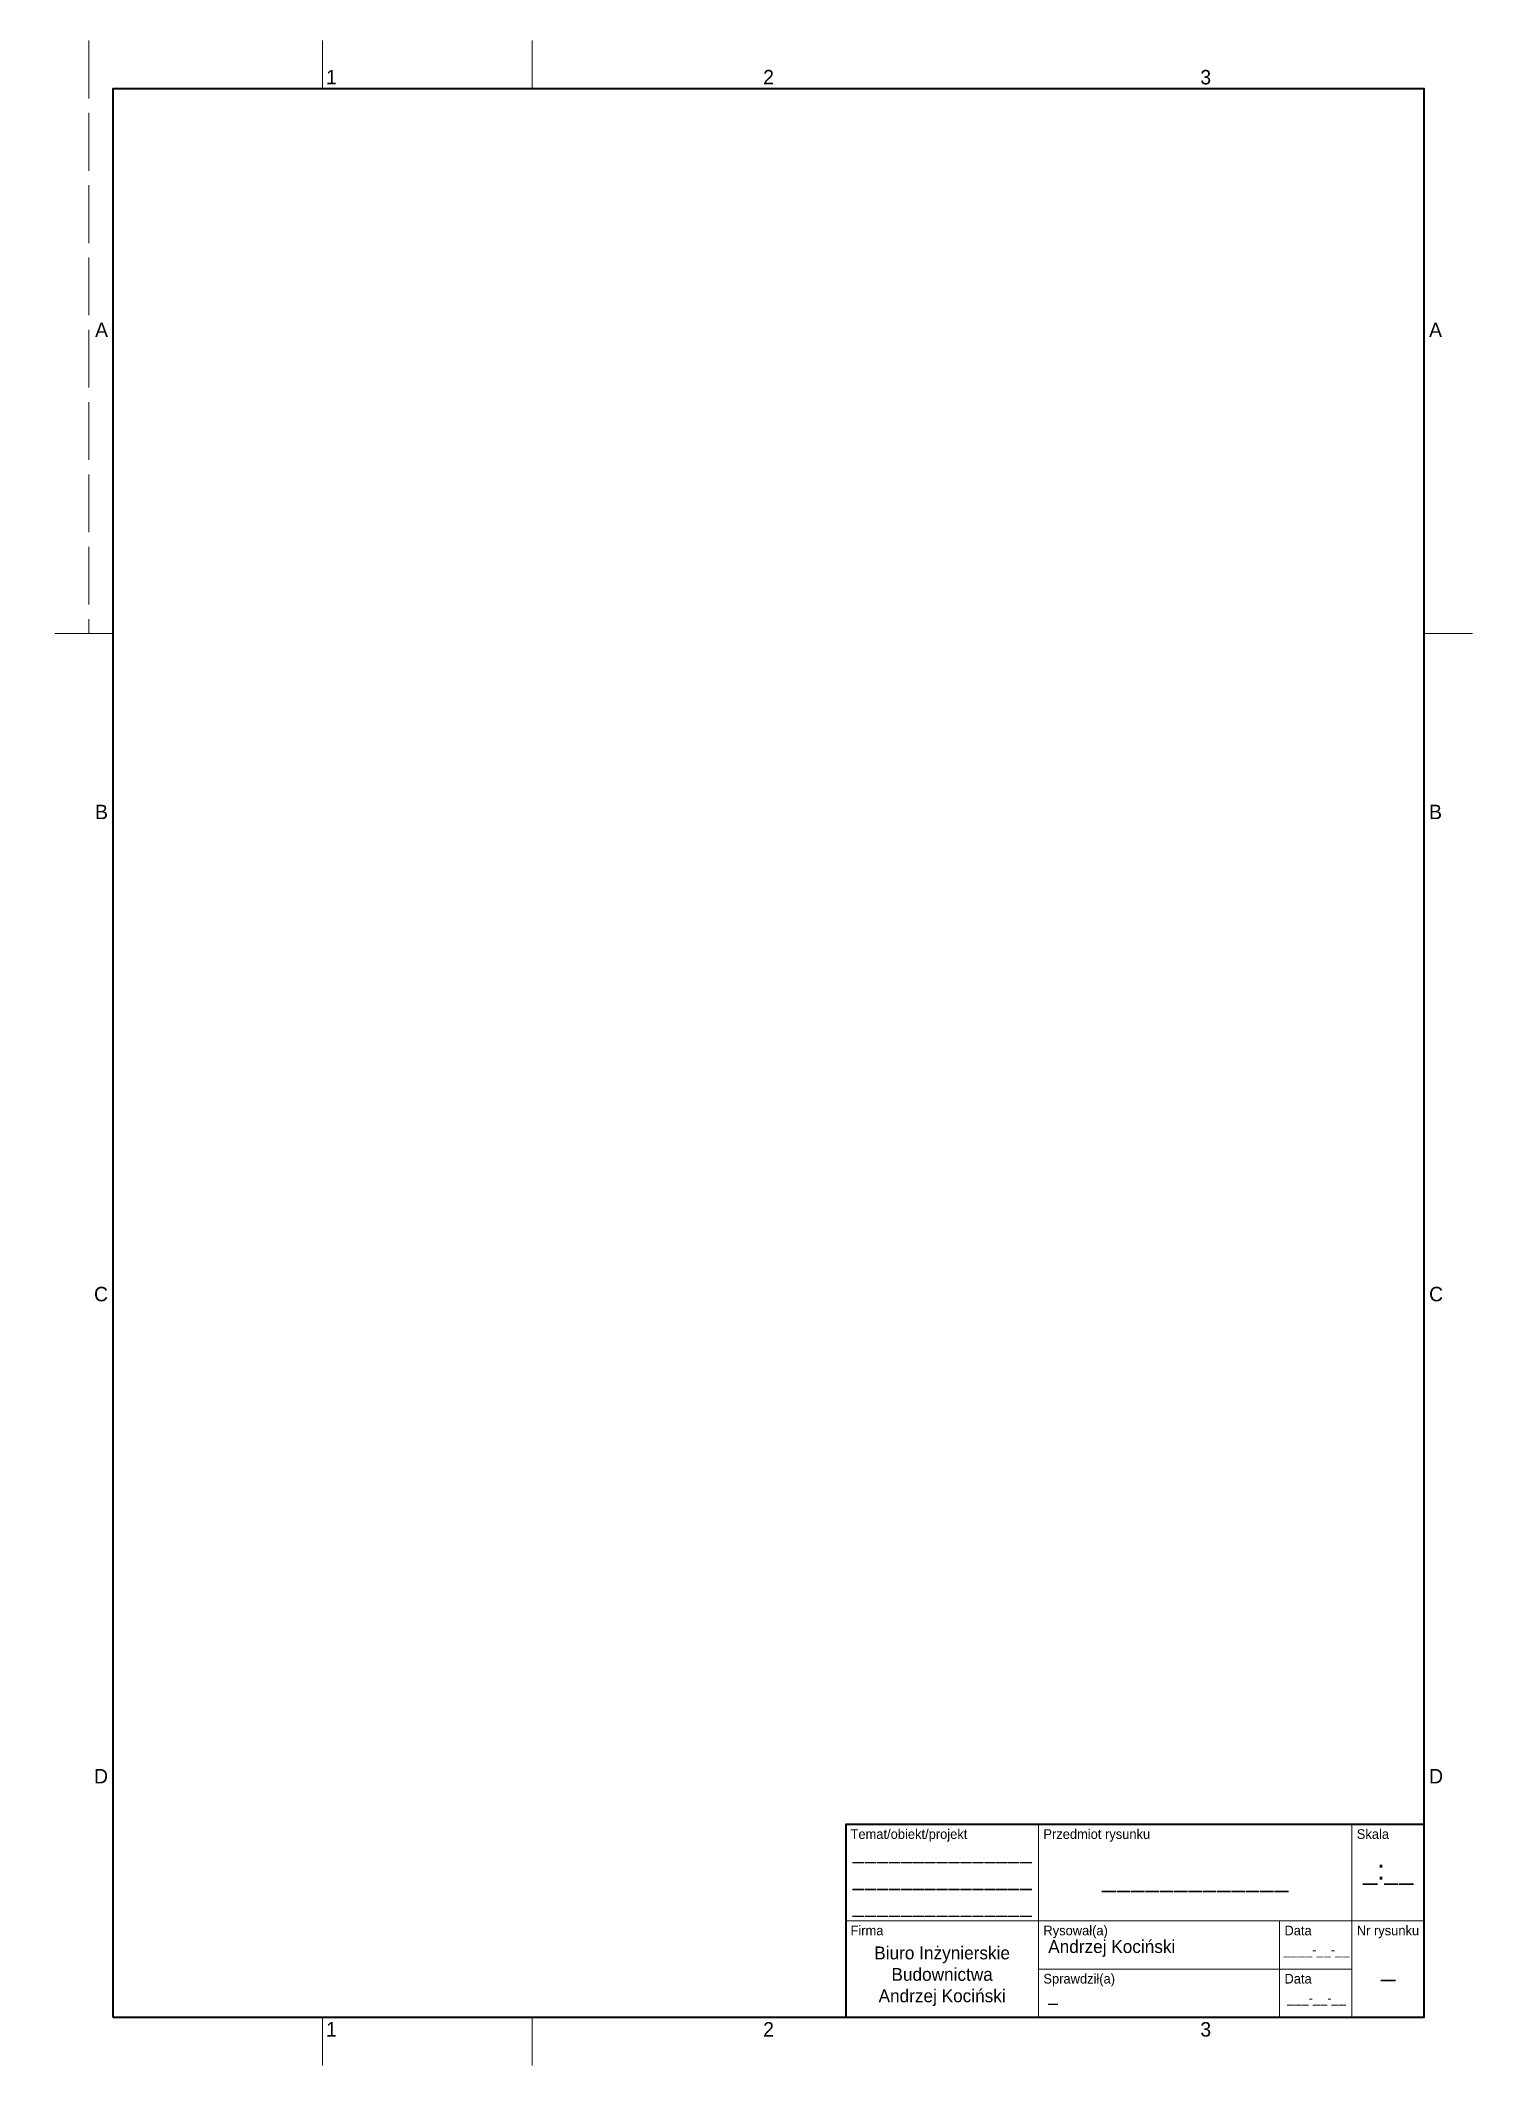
# Model space of a CAD drawing. Header units: millimetres. Extents: x 0 to 297, y 0 to 420.
import ezdxf
from ezdxf.enums import TextEntityAlignment as Align

# ---------------------------------------------------------------- set-up
doc = ezdxf.new("R2010")
doc.units = ezdxf.units.MM
doc.linetypes.add('ACAD_ISO02W100', pattern=[15, 12, -3])
doc.layers.add('ramka tabliczka', color=178, linetype='Continuous', lineweight=35, true_color=0x000000)
doc.styles.add('textstyle3', font='')
doc.styles.get('textstyle3').set_extended_font_data('Fira Sans Compressed')

msp = doc.modelspace()

# ---------------------------------------------------------------- linework, layer by layer
at = {"layer": 'ramka tabliczka', "linetype": 'ACAD_ISO02W100', "lineweight": 18}
for p, q in [((10, 420), (10, 297)), ((58.5, 410), (58.5, 420)), ((102, 410), (102, 420)), ((15, 297), (0, 297)), ((287, 297), (297, 297)), ((58.5, 10), (58.5, 0)), ((102, 10), (102, 0))]:
    msp.add_line(p, q, dxfattribs=at)
at = {"layer": 'ramka tabliczka', "lineweight": 18}
for p, q in [((207, 50), (207, 20)), ((272, 30), (272, 50)), ((167, 30), (207, 30)), ((207, 30), (252, 30)), ((252, 30), (272, 30)), ((257, 20), (257, 30)), ((272, 30), (287, 30)), ((272, 20), (272, 30)), ((207, 20), (207, 10)), ((207, 20), (252, 20)), ((252, 20), (272, 20)), ((257, 10), (257, 20)), ((272, 10), (272, 20))]:
    msp.add_line(p, q, dxfattribs=at)
at = {"layer": 'ramka tabliczka', "flags": 128}
msp.add_lwpolyline([(15, 10), (287, 10), (287, 410), (15, 410)], close=True, dxfattribs=at)
at = {"layer": 'ramka tabliczka', "lineweight": 35, "flags": 128}
msp.add_lwpolyline([(167, 10), (287, 10), (287, 50), (167, 50)], close=True, dxfattribs=at)

# ---------------------------------------------------------------- texts
at = {"layer": 'ramka tabliczka', "style": 'textstyle3'}
for s, p in [('1', (60.33, 410)), ('2', (151, 410)), ('3', (241.67, 410))]:
    msp.add_text(s, height=3, dxfattribs=at).set_placement(p, align=Align.BOTTOM_CENTER)
for s, p in [('A', (14, 360)), ('B', (14, 260)), ('C', (14, 160)), ('D', (14, 60))]:
    msp.add_text(s, height=3, dxfattribs=at).set_placement(p, align=Align.MIDDLE_RIGHT)
for s, p in [('A', (288, 360)), ('B', (288, 260)), ('C', (288, 160)), ('D', (288, 60))]:
    msp.add_text(s, height=3, dxfattribs=at).set_placement(p, align=Align.MIDDLE_LEFT)
for s, p in [('Temat/obiekt/projekt', (168, 49)), ('Przedmiot rysunku', (208, 49)), ('Skala', (273, 49)), ('Firma', (168, 29)), ('Rysował(a)', (208, 29)), ('Data', (258, 29)), ('Nr rysunku', (273, 29)), ('Sprawdził(a)', (208, 19)), ('Data', (258, 19))]:
    msp.add_text(s, height=2, dxfattribs=at).set_placement(p, align=Align.TOP_LEFT)
for s, p in [('1', (60.33, 9)), ('2', (151, 9)), ('3', (241.67, 9))]:
    msp.add_text(s, height=3, dxfattribs=at).set_placement(p, align=Align.TOP_CENTER)
for s, insert, char_height, attachment_point in [('\\H3.333;_______________\\P_______________\\P_______________', (187, 38.5), 5, 5), ('\\H4;_:__', (279.5, 40), 6, 5), ('\\H4;_____________', (239.5, 38.5), 6, 5), ('\\H2.667;Andrzej Kociński', (209, 26), 4, 1), ('\\H2.667;Biuro Inżynierskie\\PBudownictwa\\PAndrzej Kociński', (187, 18.5), 4, 5), ('\\H2;____-__-__', (264.65, 25), 3, 2), ('\\H4;_', (279.5, 20), 6, 5), ('\\H2.667;_', (209, 16), 4, 1), ('\\H2;___-__-__', (264.65, 15), 3, 2)]:
    msp.add_mtext(s, dxfattribs=dict(at, insert=insert, char_height=char_height, attachment_point=attachment_point))

doc.saveas('drawing.dxf')
